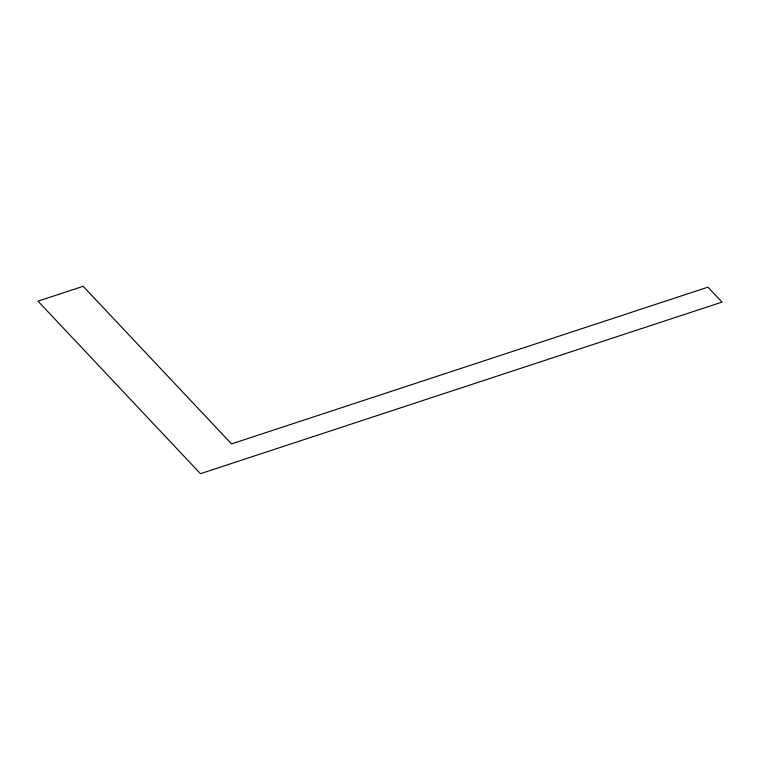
<?xml version="1.0" encoding="UTF-8"?>
<svg xmlns="http://www.w3.org/2000/svg" width="760" height="760" viewBox="0 0 760 760"><rect width="100%" height="100%" fill="white"/><g stroke="black" fill="none" stroke-linecap="round" stroke-linejoin="round"><path stroke-width="1.14" d="M83.163 286.301L38 301.159L200.45 473.698L722 302.109L707.931 287.166L231.553 443.897L83.163 286.301"/></g></svg>
